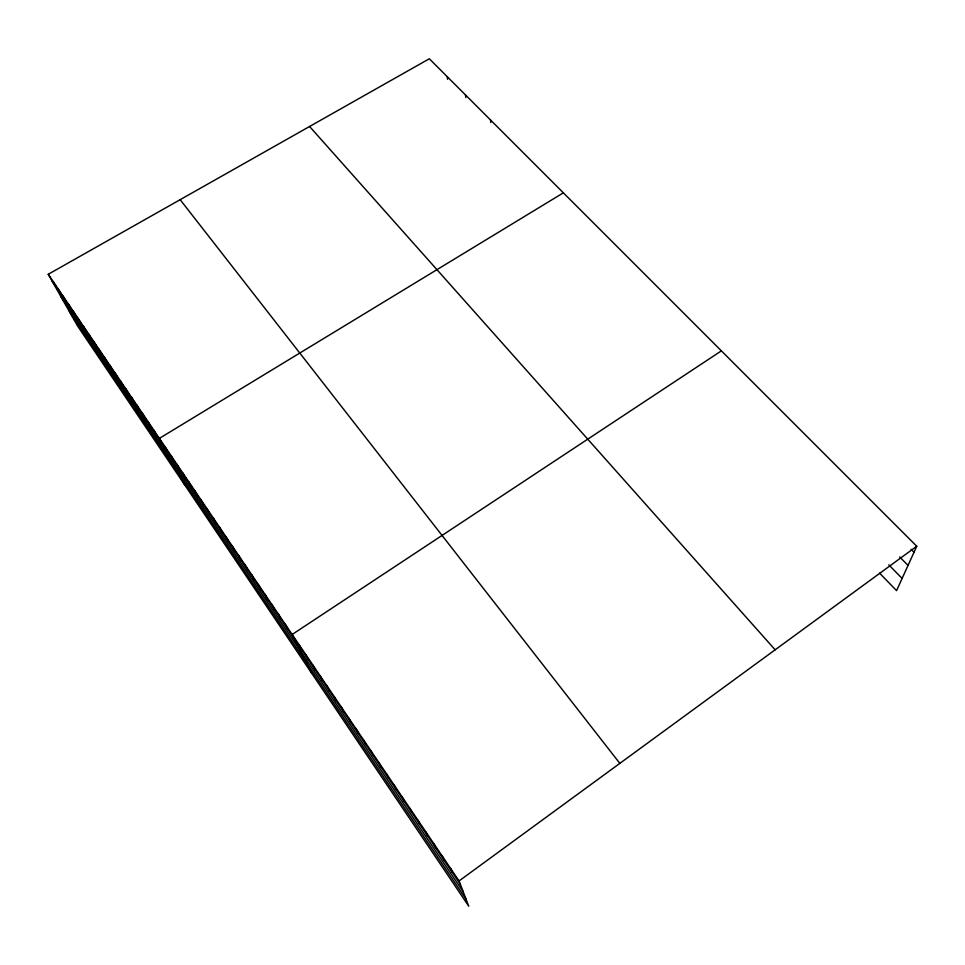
<?xml version="1.0" encoding="UTF-8"?>
<svg xmlns="http://www.w3.org/2000/svg" width="965" height="965" viewBox="0 0 965 965"><rect width="100%" height="100%" fill="white"/><g stroke="black" fill="none" stroke-linecap="round" stroke-linejoin="round"><path stroke-width="1.45" d="M48.25 274.277L459.075 880.936L468.761 906.231L77.489 325.868L48.25 274.277L429.316 58.769L916.75 546.25L896.569 590.64L879.573 573.126M459.075 880.936L916.75 546.25M721.386 350.862L292.178 634.475L311.43 672.87M563.367 192.831L159.382 438.387L184.677 484.852M911.129 549.35L914.024 552.245M899.657 556.914L908.041 565.406M888.825 564.863L902.118 578.457M309.572 126.487L775.148 649.807M180.153 199.671L619.844 763.375M52.158 281.177L460.389 884.374M60.783 296.4L463.272 891.889M69.396 311.586L466.107 899.32M63.002 296.062L66.85 302.889M58.045 288.74L61.917 295.592M53.135 281.478L57.019 288.354M73.038 310.875L76.85 317.642M67.996 303.432L71.832 310.235M83.219 325.917L86.995 332.635M78.105 318.366L81.892 325.108M98.816 348.944L102.519 355.578M93.581 341.212L97.296 347.87M88.382 333.54L92.121 340.223M109.431 364.613L113.074 371.175M104.099 356.748L107.778 363.347M120.215 380.536L123.809 387.037M114.799 372.538L118.418 379.076M125.667 388.593L129.238 395.059M136.716 404.914L140.239 411.307M131.168 396.724L134.714 403.153M147.959 421.512L151.421 427.833M142.313 413.177L145.799 419.534M153.652 429.92L157.078 436.192M165.172 446.928L168.537 453.14M171.01 455.552L174.339 461.716M182.831 473.007L186.1 479.086M176.897 464.237L180.202 470.365M188.814 481.849L192.059 487.88M194.858 490.763L198.066 496.758M207.089 508.844L210.225 514.731M200.949 499.761L204.122 505.708M213.289 518L216.389 523.838M219.55 527.228L222.613 533.03M225.858 536.552L228.886 542.294M232.227 545.949L235.207 551.642M238.645 555.43L241.588 561.075M245.122 565.008L248.029 570.592M251.672 574.658L254.531 580.194M258.27 584.404L261.093 589.892M264.929 594.235L267.703 599.663M271.647 604.162L274.374 609.53M278.427 614.174L281.117 619.482M285.266 624.283L287.92 629.53M299.029 644.608L301.587 649.722M305.953 654.825L308.462 659.879M312.937 665.138L315.386 670.132M319.982 675.548L322.394 680.47M327.099 686.055L329.451 690.904M334.276 696.658L336.58 701.434M341.526 707.357L343.781 712.074M348.835 718.165L351.043 722.809M356.23 729.07L358.377 733.641M363.684 740.083L365.771 744.57M371.211 751.204L373.25 755.607M378.811 762.422L380.789 766.753M386.495 773.761L388.4 778.007M394.239 785.208L396.096 789.37M402.067 796.764L403.853 800.841M409.968 808.429L411.693 812.433M417.954 820.214L419.618 824.122M426.011 832.12L427.604 835.943M434.154 844.146L435.685 847.873M442.38 856.281L443.84 859.912M450.679 868.548L452.066 872.083M447.217 76.657L447.555 79.263M465.504 94.944L465.793 97.537M490.522 119.974L490.763 122.543"/></g></svg>
